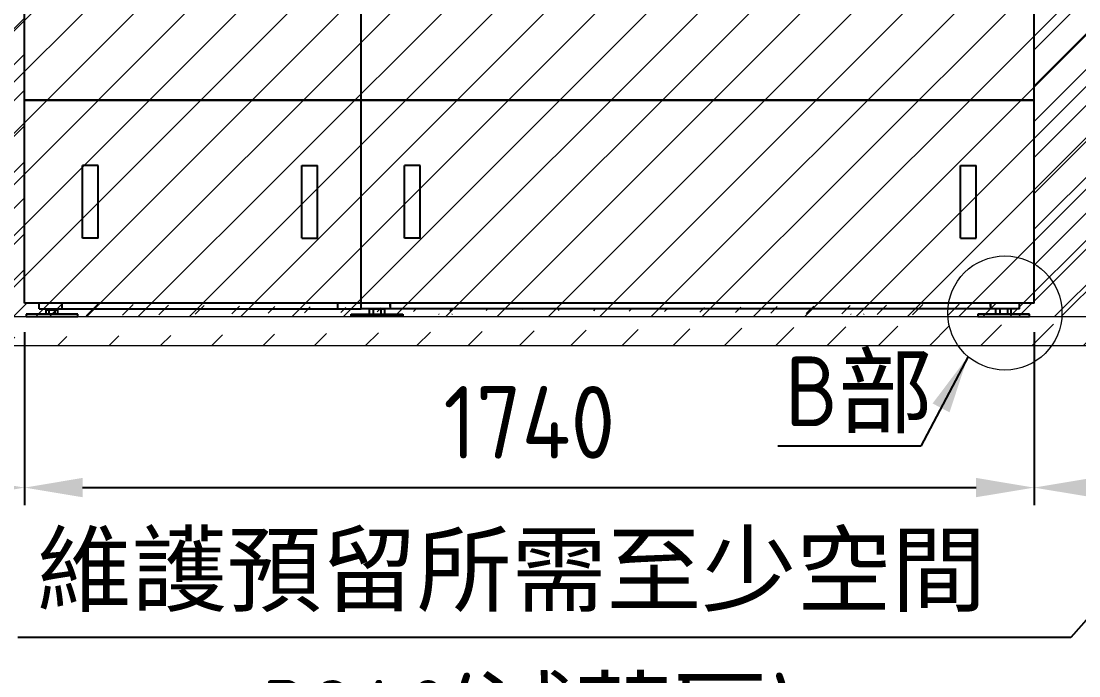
# Model space of a CAD drawing. Header units: millimetres. Extents: x 0 to 16115, y 0 to 11330.
# Drawn here: x 10148 to 11972, y 2565 to 3694 of the extents above; entities that cross this region are included whole.
import ezdxf

# ---------------------------------------------------------------- set-up
doc = ezdxf.new("R2010")
doc.units = ezdxf.units.MM
doc.header["$MEASUREMENT"] = 0
doc.linetypes.add('HIDDEN', pattern=[9.525, 6.35, -3.175])
doc.layers.get('0').update_dxf_attribs({"lineweight": 25})
for name, color, linetype, lineweight in [('D', 3, 'Continuous', 13), ('DIM', 3, 'Continuous', 9), ('H', 2, 'HIDDEN', 15), ('S', 4, 'Continuous', 15)]:
    doc.layers.add(name, color=color, linetype=linetype, lineweight=lineweight)
doc.styles.get("Standard").update_dxf_attribs({"font": 'KAIU.TTF'})
doc.styles.add('STU25', font='isocp2.shx')
doc.dimstyles.new('STU25', dxfattribs={"dimscale": 50, "dimtxt": 2.5, "dimasz": 2, "dimexe": 0.6, "dimexo": 1, "dimgap": 1, "dimtad": 1, "dimdsep": 46, "dimtxsty": 'STU25', "dimcen": 2, "dimazin": 2, "dimtfac": 1, "dimtmove": 0, "dimatfit": 3, "dimfxl": 0, "dimtolj": 1, "dimtzin": 0, "dimarcsym": 0})
doc.dimstyles.new('STU25$7', dxfattribs={"dimscale": 50, "dimtxt": 2.5, "dimasz": 2, "dimexe": 1.25, "dimexo": 0.625, "dimgap": 1, "dimtad": 0, "dimdec": 4, "dimdsep": 46, "dimtxsty": 'STU25', "dimcen": 2.5, "dimazin": 2, "dimtfac": 1, "dimtdec": 4, "dimtmove": 0, "dimatfit": 3, "dimfxl": 0, "dimtolj": 1, "dimtzin": 0, "dimarcsym": 0})

# ---------------------------------------------------------------- blocks, each defined once
blk = doc.blocks.new('*D6')
at = {"layer": 'D', "color": 0, "lineweight": -2}
for p, q in [((11894.4, 3157.7), (11894.4, 2859.9)), ((12994.4, 3134.7), (12994.4, 2859.9)), ((11994.4, 2889.9), (12894.4, 2889.9))]:
    blk.add_line(p, q, dxfattribs=at)
at = {"layer": 'D', "color": 0}
for points in [[(11994.4, 2906.6), (11994.4, 2873.3), (11894.4, 2889.9)], [(12894.4, 2906.6), (12894.4, 2873.3), (12994.4, 2889.9)]]:
    blk.add_solid(points, dxfattribs=at)
at = {"layer": 'Defpoints', "color": 0}
for p in [(11894.4, 3207.7), (12994.4, 3184.7), (12994.4, 2889.9)]:
    blk.add_point(p, dxfattribs=at)
at = {"layer": 'D', "color": 0, "insert": (12444.4, 3002.4), "char_height": 125, "attachment_point": 5, "style": 'STU25'}
blk.add_mtext('\\A1;Min. 1100', dxfattribs=at)
blk = doc.blocks.new('*D4')
at = {"layer": 'D', "color": 0, "lineweight": -2}
for p, q in [((9054.4, 3134.7), (9054.4, 2330)), ((12994.4, 3134.7), (12994.4, 2330)), ((9154.4, 2360), (12894.4, 2360))]:
    blk.add_line(p, q, dxfattribs=at)
at = {"layer": 'D', "color": 0}
for points in [[(9154.4, 2376.6), (9154.4, 2343.3), (9054.4, 2360)], [(12894.4, 2376.6), (12894.4, 2343.3), (12994.4, 2360)]]:
    blk.add_solid(points, dxfattribs=at)
at = {"layer": 'Defpoints', "color": 0}
for p in [(9054.4, 3184.7), (12994.4, 3184.7), (12994.4, 2360)]:
    blk.add_point(p, dxfattribs=at)
at = {"layer": 'D', "color": 0, "insert": (11024.4, 2488.7), "char_height": 125, "attachment_point": 5, "style": 'STU25'}
blk.add_mtext('\\A1;3940({\\f標楷體|b0|i0|c136|p65;滅菌區})', dxfattribs=at)
blk = doc.blocks.new('*D5')
at = {"layer": 'D', "color": 0, "lineweight": -2}
for p, q in [((10154.4, 3157.7), (10154.4, 2859.9)), ((9054.4, 3134.7), (9054.4, 2859.9)), ((9154.4, 2889.9), (10054.4, 2889.9))]:
    blk.add_line(p, q, dxfattribs=at)
at = {"layer": 'D', "color": 0}
for points in [[(9154.4, 2906.6), (9154.4, 2873.3), (9054.4, 2889.9)], [(10054.4, 2906.6), (10054.4, 2873.3), (10154.4, 2889.9)]]:
    blk.add_solid(points, dxfattribs=at)
at = {"layer": 'Defpoints', "color": 0}
for p in [(10154.4, 3207.7), (9054.4, 3184.7), (10154.4, 2889.9)]:
    blk.add_point(p, dxfattribs=at)
at = {"layer": 'D', "color": 0, "insert": (9604.4, 3002.4), "char_height": 125, "attachment_point": 5, "style": 'STU25'}
blk.add_mtext('\\A1;Min. 1100', dxfattribs=at)
blk = doc.blocks.new('*D15')
at = {"layer": 'D', "color": 0, "lineweight": -2}
for p, q in [((10154.4, 3157.7), (10154.4, 2859.9)), ((11894.4, 3157.7), (11894.4, 2859.9)), ((10254.4, 2889.9), (11794.4, 2889.9))]:
    blk.add_line(p, q, dxfattribs=at)
at = {"layer": 'D', "color": 0}
for points in [[(10254.4, 2906.6), (10254.4, 2873.3), (10154.4, 2889.9)], [(11794.4, 2906.6), (11794.4, 2873.3), (11894.4, 2889.9)]]:
    blk.add_solid(points, dxfattribs=at)
at = {"layer": 'Defpoints', "color": 0}
for p in [(10154.4, 3207.7), (11894.4, 3207.7), (11894.4, 2889.9)]:
    blk.add_point(p, dxfattribs=at)
at = {"layer": 'D', "color": 0, "insert": (11024.4, 3002.4), "char_height": 125, "attachment_point": 5, "style": 'STU25'}
blk.add_mtext('\\A1;1740', dxfattribs=at)
blk = doc.blocks.new('*D19')
at = {"layer": 'D', "color": 0, "lineweight": -2}
for p, q in [((10104.4, 5257.7), (8878.6, 5257.7)), ((8908.6, 5157.7), (8908.6, 3284.7)), ((9673.6, 3184.7), (8878.6, 3184.7))]:
    blk.add_line(p, q, dxfattribs=at)
at = {"layer": 'D', "color": 0}
for points in [[(8892, 5157.7), (8925.3, 5157.7), (8908.6, 5257.7)], [(8892, 3284.7), (8925.3, 3284.7), (8908.6, 3184.7)]]:
    blk.add_solid(points, dxfattribs=at)
at = {"layer": 'Defpoints', "color": 0}
for p in [(10154.4, 5257.7), (8908.6, 3184.7), (9723.6, 3184.7)]:
    blk.add_point(p, dxfattribs=at)
at = {"layer": 'D', "color": 0, "insert": (8796.1, 4221.2), "char_height": 125, "attachment_point": 5, "rotation": 90, "style": 'STU25'}
blk.add_mtext('\\A1;2073', dxfattribs=at)

msp = doc.modelspace()

# ---------------------------------------------------------------- hatches: boundary and pattern name
at = {"linetype": 'Continuous'}
for points in [[(10866.617, 3187.746), (10869.513, 3190.642), (10869.513, 3187.746)], [(10890.298, 3187.746), (10893.194, 3187.746), (10890.298, 3190.642)], [(11579.513, 3187.746), (11576.617, 3187.746), (11579.513, 3190.642)], [(11603.194, 3187.746), (11600.298, 3190.642), (11600.298, 3187.746)]]:
    msp.add_hatch(color=256, dxfattribs=at).paths.add_polyline_path(points)
at = {"layer": 'DIM'}
h = msp.add_hatch(dxfattribs=at)
h.set_pattern_fill('ANSI31', color=256, scale=350, style=0)
h.set_pattern_definition([(45, (-20178.267, -2318.325), (-30.93592, 30.93592), [])])
h.paths.add_polyline_path([(10154.43, 5257.746), (10154.43, 3184.746), (9723.646, 3184.746), (9723.646, 4971.681), (9054.43, 4971.681), (9054.43, 6434.746), (12994.43, 6434.746), (12994.43, 4971.681), (12325.214, 4971.681), (12325.214, 3184.746), (11894.43, 3184.746), (11894.43, 5257.746)])
edge = h.paths.add_edge_path(flags=16)
edge.add_line((11894.43, 3207.746), (11894.43, 3184.746))
edge.add_line((10154.43, 3207.746), (10154.43, 3184.746))
at = {"layer": 'H', "ltscale": 5}
h = msp.add_hatch(dxfattribs=at)
h.set_pattern_fill('ANSI31', color=256, scale=500, style=0)
h.set_pattern_definition([(45, (4304.4, 20650.17), (-44.19417, 44.19417), [])])
h.paths.add_polyline_path([(13044.43, 6434.746), (12994.43, 6434.746)], flags=16)
h.paths.add_polyline_path([(13044.43, 6434.746), (12994.43, 6434.746)], flags=0)
h.paths.add_polyline_path([(13044.43, 6434.746), (12994.43, 6434.746)], flags=0)
h.paths.add_polyline_path([(13044.43, 6434.746), (12994.43, 6434.746)], flags=0)
h.paths.add_polyline_path([(13044.43, 6434.746), (12994.43, 6434.746)], flags=0)
edge = h.paths.add_edge_path()
edge.add_line((9054.43, 3184.746), (9054.43, 6434.746))
edge.add_line((9004.43, 3134.746), (9004.43, 6434.746))
edge.add_line((9054.43, 3184.746), (12994.43, 3184.746))
edge.add_line((9004.43, 3134.746), (13044.43, 3134.746))
edge.add_line((13044.43, 6434.746), (12994.43, 6434.746))
edge.add_line((12994.43, 5184.746), (12994.43, 5194.746))
edge.add_line((12994.43, 3184.746), (12994.43, 6434.746))
edge.add_line((13044.43, 3134.746), (13044.43, 6434.746))

# ---------------------------------------------------------------- linework, layer by layer
for p, q in [((10154.43, 3557.746), (10154.43, 5257.746)), ((10734.43, 3557.746), (10734.43, 5257.746)), ((10734.43, 3557.746), (10734.43, 5257.746)), ((11894.43, 3557.746), (11894.43, 5257.746)), ((10154.43, 3557.746), (10734.43, 3557.746)), ((10734.43, 3557.746), (10154.43, 3557.746)), ((10154.43, 3207.746), (10154.43, 3557.746)), ((10734.43, 3557.746), (11894.43, 3557.746)), ((11894.43, 3557.746), (10734.43, 3557.746)), ((10734.43, 3207.746), (10734.43, 3557.746)), ((10734.43, 3207.746), (10734.43, 3557.746)), ((11894.43, 3207.746), (11894.43, 3557.746)), ((10254.43, 3319.746), (10254.43, 3444.746)), ((10281.43, 3444.746), (10254.43, 3444.746)), ((10281.43, 3319.746), (10281.43, 3444.746)), ((10632.43, 3319.746), (10632.43, 3444.746)), ((10632.43, 3444.746), (10659.43, 3444.746)), ((10659.43, 3319.746), (10659.43, 3444.746)), ((10809.43, 3319.746), (10809.43, 3444.746)), ((10836.43, 3444.746), (10809.43, 3444.746)), ((10836.43, 3319.746), (10836.43, 3444.746)), ((11767.43, 3319.746), (11767.43, 3444.746)), ((11767.43, 3444.746), (11794.43, 3444.746)), ((11794.43, 3319.746), (11794.43, 3444.746)), ((10281.43, 3319.746), (10254.43, 3319.746)), ((10632.43, 3319.746), (10659.43, 3319.746)), ((10836.43, 3319.746), (10809.43, 3319.746)), ((11767.43, 3319.746), (11794.43, 3319.746)), ((10734.43, 3207.746), (10154.43, 3207.746)), ((10179.43, 3197.746), (10179.43, 3207.746)), ((10179.43, 3197.746), (10734.43, 3197.746)), ((10191.038, 3195.746), (10191.038, 3188.746)), ((10211.822, 3195.746), (10191.038, 3195.746)), ((10196.234, 3195.746), (10196.234, 3197.746)), ((10196.234, 3195.746), (10196.234, 3188.746)), ((10206.626, 3195.746), (10206.626, 3197.746)), ((10206.626, 3195.746), (10206.626, 3188.746)), ((10211.822, 3188.746), (10211.822, 3195.746)), ((10219.43, 3197.746), (10219.43, 3207.746)), ((10694.43, 3197.746), (10694.43, 3207.746)), ((10734.43, 3197.746), (10734.43, 3207.746)), ((10734.43, 3197.746), (10734.43, 3207.746)), ((11894.43, 3207.746), (10734.43, 3207.746)), ((11869.43, 3197.746), (10734.43, 3197.746)), ((10748.651, 3197.746), (10775.209, 3197.746)), ((10748.651, 3188.746), (10748.651, 3197.746)), ((10755.29, 3197.746), (10755.29, 3188.746)), ((10768.57, 3197.746), (10768.57, 3188.746)), ((10775.209, 3188.746), (10775.209, 3197.746)), ((10784.43, 3201.746), (10784.43, 3207.746)), ((10784.43, 3207.746), (10784.43, 3197.746)), ((11819.43, 3201.746), (11819.43, 3207.746)), ((11819.43, 3207.746), (11819.43, 3197.746)), ((11855.209, 3197.746), (11828.651, 3197.746)), ((11828.651, 3188.746), (11828.651, 3197.746)), ((11835.29, 3197.746), (11835.29, 3188.746)), ((11848.57, 3197.746), (11848.57, 3188.746)), ((11855.209, 3188.746), (11855.209, 3197.746)), ((11869.43, 3197.746), (11869.43, 3207.746)), ((10245.93, 3188.746), (10156.93, 3188.746)), ((10156.93, 3188.746), (10156.93, 3184.746)), ((10156.93, 3184.746), (10245.93, 3184.746)), ((10245.93, 3184.746), (10245.93, 3188.746)), ((10717.43, 3188.746), (10806.43, 3188.746)), ((10717.43, 3184.746), (10717.43, 3188.746)), ((10806.43, 3184.746), (10717.43, 3184.746)), ((10806.43, 3188.746), (10806.43, 3184.746)), ((11886.43, 3188.746), (11797.43, 3188.746)), ((11797.43, 3188.746), (11797.43, 3184.746)), ((11797.43, 3184.746), (11886.43, 3184.746)), ((11886.43, 3184.746), (11886.43, 3188.746))]:
    msp.add_line(p, q)
at = {"layer": 'D'}
msp.add_circle((11844.17, 3190.862), 98.378, dxfattribs=at)
at = {"layer": 'S', "linetype": 'Continuous'}
for p, q in [((9054.43, 3184.746), (12994.43, 3184.746)), ((9004.43, 3134.746), (13044.43, 3134.746))]:
    msp.add_line(p, q, dxfattribs=at)

# ---------------------------------------------------------------- texts
at = {"layer": 'D', "color": 11, "char_height": 120, "attachment_point": 1}
for s, insert in [('{\\Fisocp2.shx;B}部', (11465, 3115.969)), ('{\\C3;維護預留所需至少空間}', (10175.44, 2808.899))]:
    msp.add_mtext(s, dxfattribs=dict(at, insert=insert))

# ---------------------------------------------------------------- dimensions: what is measured, and where the dimension line sits
at = {"layer": 'D'}
dim = msp.add_linear_dim(base=(8908.637, 3184.746), p1=(10154.43, 5257.746), p2=(9723.646, 3184.746), angle=90, dimstyle='STU25', dxfattribs=at)
dim.commit()
dim.dimension.update_dxf_attribs({"geometry": '*D19', "text_midpoint": (8908.637, 4221.246), "dimtype": 160})
dim = msp.add_linear_dim(base=(10154.43, 2889.95), p1=(9054.43, 3184.746), p2=(10154.43, 3207.746), text='Min. <>', dimstyle='STU25', dxfattribs=at)
dim.commit()
dim.dimension.update_dxf_attribs({"geometry": '*D5', "text_midpoint": (9604.43, 3002.45)})
dim = msp.add_linear_dim(base=(11894.43, 2889.95), p1=(10154.43, 3207.746), p2=(11894.43, 3207.746), dimstyle='STU25', dxfattribs=at)
dim.commit()
dim.dimension.update_dxf_attribs({"geometry": '*D15', "text_midpoint": (11024.43, 3002.45)})
for base, p1, text, picture, middle in [((12994.43, 2889.95), (11894.43, 3207.746), 'Min. <>', '*D6', (12444.43, 2889.95)), ((12994.43, 2359.983), (9054.43, 3184.746), '<>({\\f標楷體|b0|i0|c136|p65;滅菌區})', '*D4', (11024.43, 2359.983))]:
    dim = msp.add_linear_dim(base=base, p1=p1, p2=(12994.43, 3184.746), text=text, dimstyle='STU25', dxfattribs=at)
    dim.commit()
    dim.dimension.update_dxf_attribs({"geometry": picture, "text_midpoint": middle, "dimtype": 160})

# ---------------------------------------------------------------- leaders
for points in [[(11780.561, 3115.816), (11699.516, 2961.516), (11452.794, 2961.516)], [(12186.365, 2889.95), (11957.928, 2631.743), (10142.482, 2631.743)]]:
    msp.add_leader(points, dimstyle='STU25$7', override={"dimgap": 1, "dimtad": 0}, dxfattribs=at)

doc.saveas('drawing.dxf')
